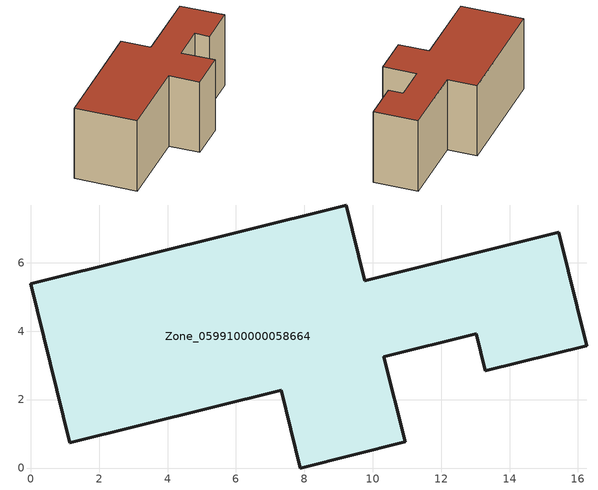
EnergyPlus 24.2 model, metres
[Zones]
Zone_0599100000058664
 floor ground (C_G): 9.77,5.48 15.44,6.89 16.26,3.58 13.29,2.84 13.03,3.93 10.33,3.25 10.95,0.76 7.88,0 7.32,2.28 1.15,0.74 0,5.39 9.22,7.69 z0
 wall outside (C_F): 15.44,6.89 9.77,5.48 9.22,7.69 0,5.39 1.15,0.74 7.32,2.28 7.88,0 10.95,0.76 10.33,3.25 13.03,3.93 13.29,2.84 16.26,3.58 15.44,6.89 z0:5.89
 roof outside (C_R): 9.77,5.48 9.22,7.69 0,5.39 1.15,0.74 7.32,2.28 7.88,0 10.95,0.76 10.33,3.25 13.03,3.93 13.29,2.84 16.26,3.58 15.44,6.89 z5.89
[BUILDING]
Pand.0599100000058664: North Axis=0; Terrain=City; Loads Convergence Tolerance Value=0.04; Temperature Convergence Tolerance Value=0.4; Solar Distribution=FullExterior; Maximum Number of Warmup Days=25; Minimum Number of Warmup Days=1
[Site:Location]
Rotterdam.The.Hague.AP_ZH_NLD Design_Conditions: Latitude=51.96; Longitude=4.45; Time Zone=1; Elevation=-4.5
[SITE:GROUNDTEMPERATURE:BUILDINGSURFACE]
18, 18, 18, 18, 18, 18, 18, 18, 18, 18, 18, 18
[MATERIAL] Thermal Absorptance=0.9; Solar Absorptance=0.7; Visible Absorptance=0.7
Name | Roughness | Thickness | Conductivity | Density | Specific Heat
G.TI.1965-1974 | MediumSmooth | 0.15 | 0.882353 | 540 | 1210
F.TI.1965-1974 | Rough | 0.3 | 0.697674 | 1920 | 840
R.TI.1965-1974 | MediumRough | 0.2 | 0.232558 | 1500 | 1000
[CONSTRUCTION]
C_G: G.TI.1965-1974
C_F: F.TI.1965-1974
C_R: R.TI.1965-1974
[ZONE]
Zone_0599100000058664: Type=1; Multiplier=1; Ceiling Height=Autocalculate; Volume=Autocalculate; Floor Area=autocalculate; Part of Total Floor Area=Yes
[ZONEINFILTRATION:DESIGNFLOWRATE]
Infil_Zone_0599100000058664: Zone or ZoneList or Space or SpaceList=Zone_0599100000058664; Schedule=AlwaysOn; Design Flow Rate Calculation Method=Flow/Area; Flow Rate per Floor Area=0.003; Constant Term Coefficient=1; Temperature Term Coefficient=0; Velocity Term Coefficient=0; Velocity Squared Term Coefficient=0
[HVACTEMPLATE:ZONE:IDEALLOADSAIRSYSTEM]
Zone_0599100000058664: Maximum Heating Supply Air Temperature=50; Minimum Cooling Supply Air Temperature=13; Maximum Heating Supply Air Humidity Ratio=0.0156; Minimum Cooling Supply Air Humidity Ratio=0.0077; Heating Limit=NoLimit; Cooling Limit=NoLimit; Dehumidification Control Type=ConstantSensibleHeatRatio; Cooling Sensible Heat Ratio=0.7; Dehumidification Setpoint=60; Humidification Control Type=None; Humidification Setpoint=30; Outdoor Air Method=None; Outdoor Air Flow Rate per Person=0.00944; Outdoor Air Flow Rate per Zone Floor Area=0; Outdoor Air Flow Rate per Zone=0; Demand Controlled Ventilation Type=None; Outdoor Air Economizer Type=NoEconomizer; Heat Recovery Type=None; Sensible Heat Recovery Effectiveness=0.7; Latent Heat Recovery Effectiveness=0.65
[ZONECONTROL:THERMOSTAT]
ThermostatControl_Zone_0599100000058664: Zone or ZoneList=Zone_0599100000058664; Control Type Schedule=DualSetpointControlType; Control 1=Thermostat_Zone_0599100000058664; Temperature Difference Between Cutout And Setpoint=0
[THERMOSTATSETPOINT:DUALSETPOINT]
Thermostat_Zone_0599100000058664: Heating Setpoint Temperature Schedule=HeatingSetpoint_Zone_0599100000058664; Cooling Setpoint Temperature Schedule=CoolingSetpoint_Zone_0599100000058664
[SCHEDULE:COMPACT]
HeatingSetpoint_Zone_0599100000058664: Through: 12/31, For: AllDays, Until: 24:00, 21
CoolingSetpoint_Zone_0599100000058664: Through: 12/31, For: AllDays, Until: 24:00, 24
DualSetpointControlType: Through: 12/31, For: AllDays, Until: 24:00, 4
AlwaysOn: Through: 12/31, For: AllDays, Until: 24:00, 1
